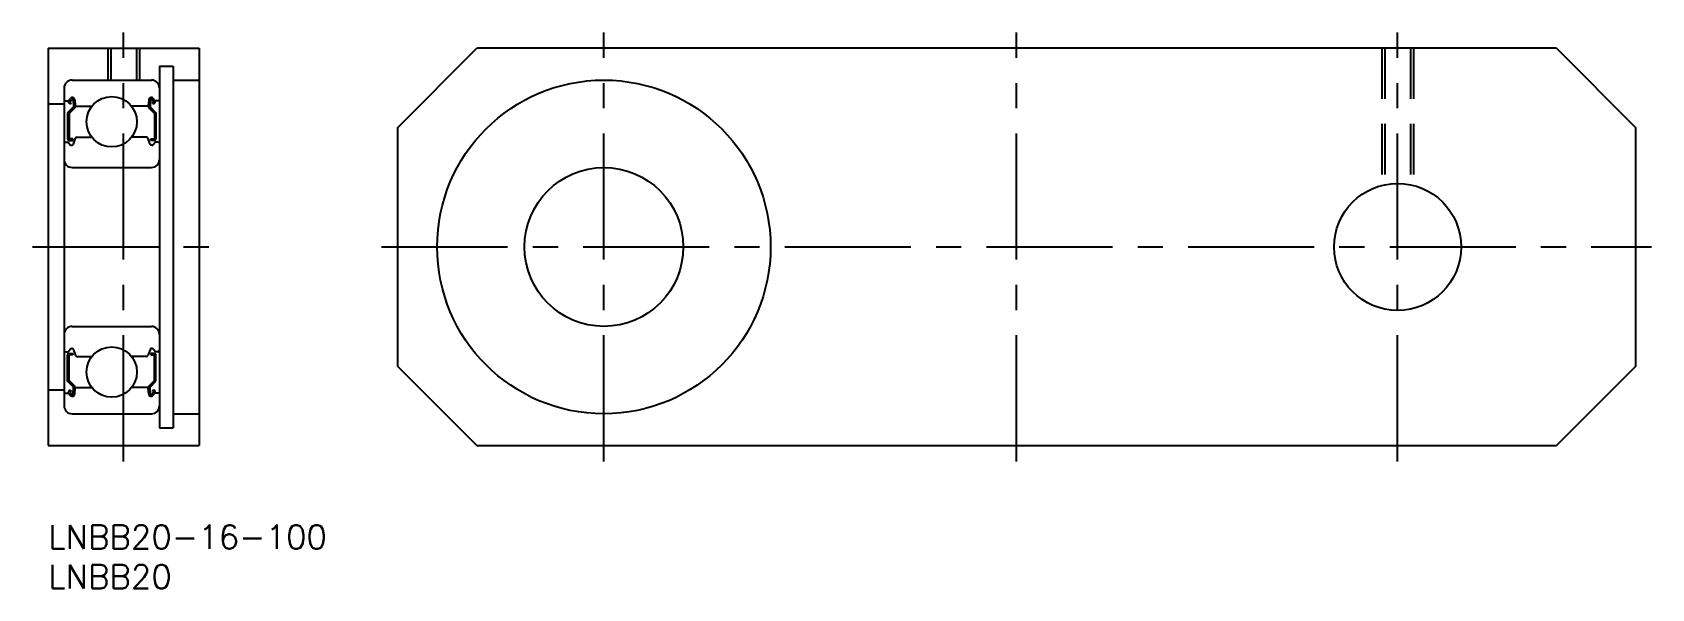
# Model space of a CAD drawing. Extents: x -2 to 202, y -8 to 62.
import ezdxf

# ---------------------------------------------------------------- set-up
doc = ezdxf.new("R2010")
doc.units = 0
doc.header["$LTSCALE"] = 0.5
doc.linetypes.add('CENTER', pattern=[50.8, 31.75, -6.35, 6.35, -6.35])
doc.linetypes.add('DASHED', pattern=[19.05, 12.7, -6.35])
for name, color, linetype in [('MSM_CENTER', 1, 'CENTER'), ('MSM_CONTINUOUS', 7, 'CONTINUOUS'), ('MSM_DASHED', 4, 'DASHED'), ('MSM_PART_NUMBER', 7, 'CONTINUOUS')]:
    doc.layers.add(name, color=color, linetype=linetype)
doc.styles.get("Standard").update_dxf_attribs({"font": 'txt.shx', "height": 3, "bigfont": 'bigfont.shx'})

# ---------------------------------------------------------------- blocks, each defined once
blk = doc.blocks.new('*U19')
at = {"layer": 'MSM_PART_NUMBER'}
blk.add_text('LNBB20-16-100', height=3, dxfattribs=at).set_placement((0, -3))
blk = doc.blocks.new('*U20')
at = {"layer": 'MSM_PART_NUMBER'}
blk.add_text('LNBB20', height=3, dxfattribs=at).set_placement((0, -8))

msp = doc.modelspace()

# ---------------------------------------------------------------- linework, layer by layer
at = {"layer": 'MSM_CENTER'}
for p, q in [((9.5, 8), (9.5, 62)), ((70, 8), (70, 62)), ((122, 8), (122, 62)), ((170, 8), (170, 62)), ((-2, 35), (21, 35)), ((42, 35), (202, 35))]:
    msp.add_line(p, q, dxfattribs=at)
at = {"layer": 'MSM_CONTINUOUS'}
for p, q in [((0, 60), (19, 60)), ((0, 60), (0, 10)), ((19, 60), (19, 10)), ((44, 50), (54, 60)), ((190, 60), (54, 60)), ((190, 60), (200, 50)), ((14, 57.75), (15.75, 57.75)), ((14, 57.75), (14, 12.25)), ((15.75, 57.75), (15.75, 12.25)), ((3, 56), (13, 56)), ((15.75, 56), (19, 56)), ((2, 55), (2, 15)), ((2.1, 53.4), (2.56, 53.4)), ((2.56, 53.4), (2.81, 53.7)), ((2.74, 52.99), (2.58, 53.12)), ((2.71, 53.27), (2.96, 53.57)), ((2.87, 53.14), (2.71, 53.27)), ((2.74, 52.99), (2.87, 53.14)), ((3.14, 53.51), (3.18, 52.63)), ((3.34, 53.53), (3.4, 52.79)), ((12.66, 53.53), (12.6, 52.79)), ((12.86, 53.51), (12.82, 52.63)), ((13.29, 53.27), (13.04, 53.57)), ((13.13, 53.14), (13.29, 53.27)), ((13.26, 52.99), (13.13, 53.14)), ((13.44, 53.4), (13.19, 53.7)), ((13.26, 52.99), (13.42, 53.12)), ((13.9, 53.4), (13.44, 53.4)), ((0, 53), (2, 53)), ((3.18, 52.63), (2.43, 51.88)), ((2.43, 51.88), (2.43, 48.6)), ((3.38, 52.55), (2.63, 51.8)), ((2.63, 51.8), (2.63, 48.6)), ((3.38, 53.02), (3.38, 52.55)), ((3.5, 52.7), (5.49, 52.7)), ((12.5, 52.7), (10.51, 52.7)), ((12.62, 53.02), (12.62, 52.55)), ((12.62, 52.55), (13.37, 51.8)), ((12.82, 52.63), (13.57, 51.88)), ((13.37, 51.8), (13.37, 48.6)), ((13.57, 51.88), (13.57, 48.6)), ((44, 50), (44, 20)), ((200, 20), (200, 50)), ((2.2, 48.2), (2.5, 48.2)), ((2.5, 48.2), (2.78, 47.87)), ((3.08, 48.6), (2.63, 48.6)), ((2.63, 48.4), (3.08, 48.4)), ((2.93, 47.8), (2.99, 47.8)), ((3.08, 48.4), (3.08, 48.6)), ((3.18, 47.93), (3.45, 48.67)), ((3.64, 48.8), (5.49, 48.8)), ((12.36, 48.8), (10.51, 48.8)), ((12.82, 47.93), (12.55, 48.67)), ((12.92, 48.6), (13.37, 48.6)), ((12.92, 48.4), (12.92, 48.6)), ((13.37, 48.4), (12.92, 48.4)), ((13.07, 47.8), (13.01, 47.8)), ((13.5, 48.2), (13.22, 47.87)), ((13.8, 48.2), (13.5, 48.2)), ((3, 45), (13, 45)), ((3, 25), (13, 25)), ((2.2, 21.8), (2.5, 21.8)), ((2.43, 18.12), (2.43, 21.4)), ((2.5, 21.8), (2.78, 22.13)), ((2.63, 21.6), (3.08, 21.6)), ((3.08, 21.4), (2.63, 21.4)), ((2.63, 18.2), (2.63, 21.4)), ((2.93, 22.2), (2.99, 22.2)), ((3.08, 21.6), (3.08, 21.4)), ((3.18, 22.07), (3.45, 21.33)), ((3.64, 21.2), (5.49, 21.2)), ((12.36, 21.2), (10.51, 21.2)), ((12.82, 22.07), (12.55, 21.33)), ((13.37, 21.6), (12.92, 21.6)), ((12.92, 21.6), (12.92, 21.4)), ((12.92, 21.4), (13.37, 21.4)), ((13.07, 22.2), (13.01, 22.2)), ((13.5, 21.8), (13.22, 22.13)), ((13.37, 18.2), (13.37, 21.4)), ((13.8, 21.8), (13.5, 21.8)), ((13.57, 18.12), (13.57, 21.4)), ((44, 20), (54, 10)), ((200, 20), (190, 10)), ((0, 17), (2, 17)), ((2.1, 16.6), (2.56, 16.6)), ((3.18, 17.37), (2.43, 18.12)), ((2.56, 16.6), (2.81, 16.3)), ((2.74, 17.01), (2.58, 16.88)), ((3.38, 17.45), (2.63, 18.2)), ((2.87, 16.86), (2.71, 16.73)), ((2.71, 16.73), (2.96, 16.43)), ((2.74, 17.01), (2.87, 16.86)), ((3.14, 16.49), (3.18, 17.37)), ((3.34, 16.47), (3.4, 17.21)), ((3.38, 16.98), (3.38, 17.45)), ((3.5, 17.3), (5.49, 17.3)), ((12.5, 17.3), (10.51, 17.3)), ((12.66, 16.47), (12.6, 17.21)), ((12.62, 17.45), (13.37, 18.2)), ((12.62, 16.98), (12.62, 17.45)), ((12.82, 17.37), (13.57, 18.12)), ((12.86, 16.49), (12.82, 17.37)), ((13.29, 16.73), (13.04, 16.43)), ((13.26, 17.01), (13.13, 16.86)), ((13.13, 16.86), (13.29, 16.73)), ((13.44, 16.6), (13.19, 16.3)), ((13.26, 17.01), (13.42, 16.88)), ((13.9, 16.6), (13.44, 16.6)), ((3, 14), (13, 14)), ((5.5, 14), (5.5, 14)), ((14, 12.25), (15.75, 12.25)), ((15.75, 14), (19, 14)), ((0, 10), (19, 10)), ((54, 10), (190, 10))]:
    msp.add_line(p, q, dxfattribs=at)
for centre, radius in [((70, 35), 21), ((8, 50.75), 3.17), ((70, 35), 10), ((170, 35), 8), ((8, 19.25), 3.17)]:
    msp.add_circle(centre, radius, dxfattribs=at)
for centre, radius, start, end in [((3, 55), 1, 90, 180), ((13, 55), 1, 0, 90), ((2.1, 53.5), 0.1, 180, 270), ((2.71, 53.27), 0.2, 140.002, 230.0826), ((3.04, 53.5), 0.3, 4.9967, 140.002), ((3.04, 53.5), 0.1, 2.8198, 140.0002), ((12.96, 53.5), 0.3, 39.998, 175.0033), ((12.96, 53.5), 0.1, 39.9998, 177.1802), ((13.29, 53.27), 0.2, 309.9174, 39.998), ((13.9, 53.5), 0.1, 270, 0), ((3.5, 52.8), 0.1, 184.9967, 270), ((12.5, 52.8), 0.1, 270, 355.0033), ((2.2, 48), 0.2, 90, 180), ((2.63, 48.6), 0.2, 180, 270), ((2.93, 48), 0.2, 219.9945, 270), ((2.99, 48), 0.2, 270, 339.9914), ((3.64, 48.6), 0.2, 90, 159.9914), ((12.36, 48.6), 0.2, 20.0086, 90), ((13.01, 48), 0.2, 200.0086, 270), ((13.07, 48), 0.2, 270, 320.0055), ((13.37, 48.6), 0.2, 270, 0), ((13.8, 48), 0.2, 0, 90), ((3, 46), 1, 180, 270), ((13, 46), 1, 270, 0), ((3, 24), 1, 90, 180), ((13, 24), 1, 0, 90), ((2.2, 22), 0.2, 180, 270), ((2.63, 21.4), 0.2, 90, 180), ((2.93, 22), 0.2, 90, 140.0055), ((2.99, 22), 0.2, 20.0086, 90), ((3.64, 21.4), 0.2, 200.0086, 270), ((12.36, 21.4), 0.2, 270, 339.9914), ((13.01, 22), 0.2, 90, 159.9914), ((13.07, 22), 0.2, 39.9945, 90), ((13.37, 21.4), 0.2, 0, 90), ((13.8, 22), 0.2, 270, 0), ((2.1, 16.5), 0.1, 90, 180), ((2.71, 16.73), 0.2, 129.9174, 219.998), ((3.04, 16.5), 0.3, 219.998, 355.0033), ((3.04, 16.5), 0.1, 219.9998, 357.1802), ((3.5, 17.2), 0.1, 90, 175.0033), ((12.5, 17.2), 0.1, 4.9967, 90), ((12.96, 16.5), 0.3, 184.9967, 320.002), ((12.96, 16.5), 0.1, 182.8198, 320.0002), ((13.29, 16.73), 0.2, 320.002, 50.0826), ((13.9, 16.5), 0.1, 0, 90), ((3, 15), 1, 180, 270), ((13, 15), 1, 270, 0)]:
    msp.add_arc(centre, radius, start, end, dxfattribs=at)
at = {"layer": 'MSM_DASHED'}
for p, q in [((7.5, 60), (7.5, 56)), ((7.88, 60), (7.88, 56)), ((11.12, 60), (11.12, 56)), ((11.5, 60), (11.5, 56)), ((168, 60), (168, 42.75)), ((168.38, 60), (168.38, 42.83)), ((171.62, 60), (171.62, 42.83)), ((172, 60), (172, 42.75))]:
    msp.add_line(p, q, dxfattribs=at)

# ---------------------------------------------------------------- block references
at = {"layer": 'MSM_CONTINUOUS'}
for name in ['*U19', '*U20']:
    msp.add_blockref(name, (0, 0), dxfattribs=at)

doc.saveas('drawing.dxf')
